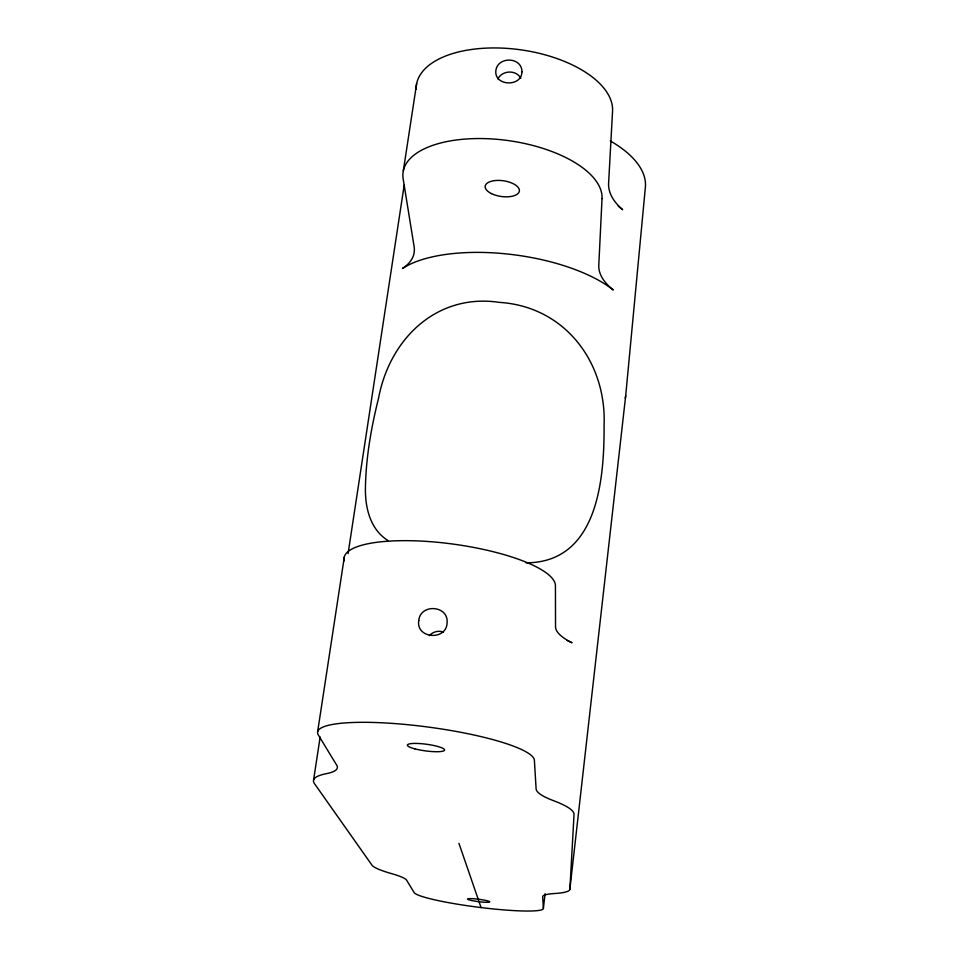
<?xml version="1.0" encoding="UTF-8"?>
<svg xmlns="http://www.w3.org/2000/svg" width="959" height="959" viewBox="0 0 959 959"><rect width="100%" height="100%" fill="white"/><g stroke="black" fill="none" stroke-linecap="round" stroke-linejoin="round"><path stroke-width="1.44" d="M543.381 908.413L542.686 896.833A76.96 8.643 6.9 0 1 554.458 893.536L556.544 893.38A100.024 11.796 7.3 0 0 569.886 889.197L574.033 814.551A131.395 20.367 7.5 0 0 556.496 801.832L553.571 800.693A113.354 18.712 6.5 0 1 536.117 788.885L534.391 760.367A109.374 19.588 7.6 0 0 418.879 725.891A109.374 19.588 7.6 0 0 318.304 734.918L336.717 765.21A112.131 18.137 8.5 0 1 326.432 773.649L324.118 774.153A131.395 20.367 7.5 0 0 314.408 783.539L371.888 865.054A100.024 11.796 7.3 0 0 389.222 872.942L391.572 873.637A76.109 8.487 7.8 0 1 406.616 880.194L414.132 892.553A65.236 6.977 7.3 0 0 481.202 907.586A65.236 6.977 7.3 0 0 543.381 908.413L545.108 893.68M569.886 889.197L625.688 395.779L645.383 187.185A119.431 55.946 7.7 0 0 610.296 140.925M418.747 620.593C415.786 638.862 446.546 640.948 447.086 622.859C448.8 605.225 420.282 603.331 418.759 620.569M313.617 779.871L320.15 736.968M348.093 553.523L404.183 185.171M317.693 731.393L344.329 556.999M403.331 170.786L416.65 83.601M497.865 78.866C502.264 70.235 516.218 69.528 520.857 78.338M429.368 635.637C432.749 631.813 438.539 630.111 443.31 632.185M526.131 562.849C597.685 562.537 604.35 479.536 604.074 425.844C606.819 362.25 564.839 306.532 499.519 302.385C436.681 292.927 389.666 338.899 378.553 398.225C371.277 427.27 366.05 457.023 365.439 487.016C364.911 506.796 369.874 529.236 387.844 540.444M458.929 843.309L481.07 907.574M625.688 395.779A92.939 33.877 7.2 0 1 625.244 398.105M416.122 89.391A98.993 49.856 8.2 0 1 515.127 49.113A98.993 49.856 8.2 0 1 612.561 111.16L608.605 183.193A103.308 48.262 4.6 0 0 622.667 209.745A120.462 53.189 7.7 0 0 618.231 206.149M567.117 640.456A128.482 29.729 7.5 0 1 572.032 642.782A110.657 27.224 6.1 0 1 555.525 626.73L555.429 585.625A106.581 28.398 7.8 0 0 446.403 543.238A106.581 28.398 7.8 0 0 344.293 560.751M521.936 71.793C521.78 87.317 494.041 86.25 495.851 70.63C497.565 56.185 522.044 56.665 521.936 71.793M602.036 198.549L598.788 265.247A104.663 44.629 4.9 0 0 613.281 289.978A121.949 49.089 7.7 0 0 506.292 253.895A121.949 49.089 7.7 0 0 402.48 268.496A103.644 43.335 10.6 0 0 414.108 246.571L403.152 178.877A100.395 46.176 8.1 0 1 499.759 139.57A100.395 46.176 8.1 0 1 602.036 198.549M414.791 748.835A18.808 3.368 7.6 0 0 444.473 750.37A18.808 3.368 7.6 0 0 418.603 743.501A18.808 3.368 7.6 0 0 414.791 748.835M471.744 900.537A11.232 1.199 7.3 0 0 489.653 902.023A11.232 1.199 7.3 0 0 474.465 898.811A11.232 1.199 7.3 0 0 471.744 900.537M491.511 193.634A17.274 7.936 8.1 0 0 519.203 191.752A17.274 7.936 8.1 0 0 496.115 180.472A17.274 7.936 8.1 0 0 491.511 193.634"/></g></svg>
